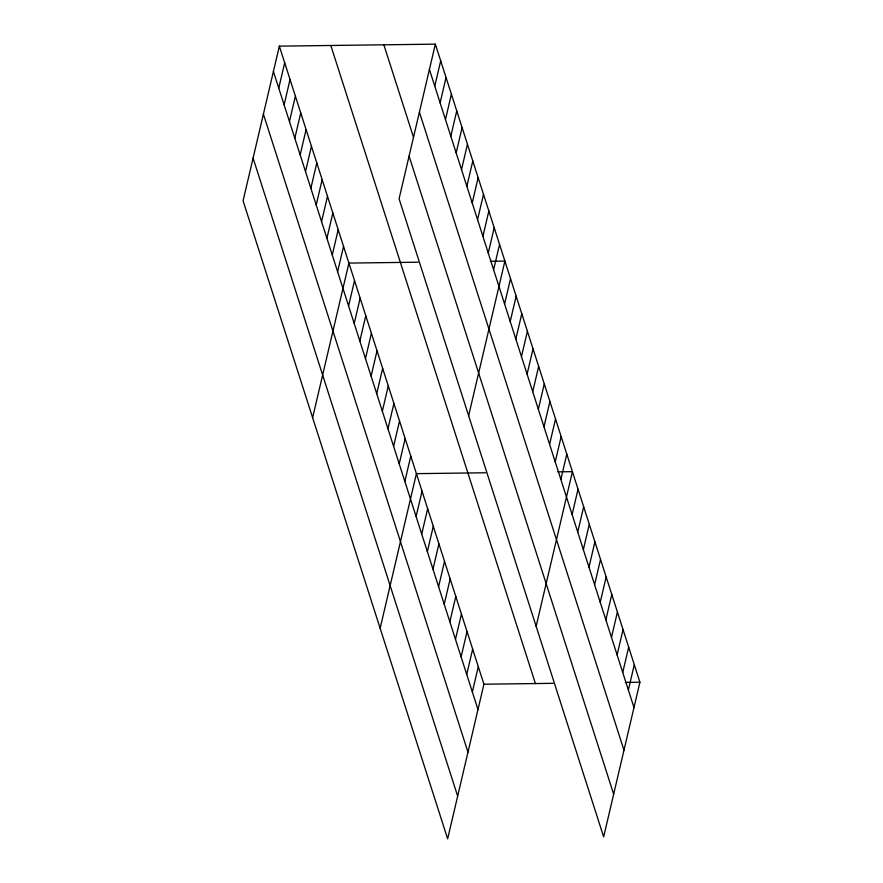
<?xml version="1.0" encoding="UTF-8"?>
<svg xmlns="http://www.w3.org/2000/svg" width="883" height="883" viewBox="0 0 883 883"><rect width="100%" height="100%" fill="white"/><g stroke="black" fill="none" stroke-linecap="round" stroke-linejoin="round"><path stroke-width="1.32" d="M279.348 46.137L243.079 200.772L447.648 838.85L483.917 684.215L279.348 46.137L435.352 44.15L639.921 682.228L603.652 836.863L399.083 198.785L435.352 44.15M278.752 88.145L284.69 62.825M284.105 104.834L290.043 79.514M289.458 121.523L295.397 96.203M294.812 138.212L300.75 112.892M300.154 154.9L306.092 129.58M305.507 171.589L311.445 146.269M310.86 188.267L316.798 162.958M316.213 204.955L322.152 179.646M321.567 221.644L327.494 196.335M326.909 238.333L332.847 213.024M332.262 255.021L338.2 229.712M337.615 271.71L343.553 246.401M312.626 417.714L348.906 263.079L418.067 262.207M348.586 305.948L354.524 280.628M354.215 323.498L360.154 298.178M359.845 341.048L365.783 315.728M365.463 358.586L371.401 333.277M434.756 86.159L440.694 60.839M371.092 376.136L377.03 350.816M440.109 102.847L446.047 77.527M376.721 393.686L382.659 368.366M445.462 119.536L451.401 94.216M382.339 411.235L388.277 385.915M450.816 136.225L456.754 110.905M387.968 428.774L393.906 403.465M456.158 152.902L462.096 127.593M393.597 446.323L399.535 421.003M461.511 169.591L467.449 144.282M399.226 463.873L405.165 438.553M466.864 186.28L472.802 160.971M404.844 481.423L410.783 456.103M472.217 202.969L478.156 177.66M380.143 628.288L416.412 473.652L485.573 472.769M477.56 219.657L483.498 194.348M416.103 516.511L422.041 491.202M482.913 236.346L488.851 211.037M421.721 534.06L427.659 508.74M488.266 253.035L494.204 227.715M427.35 551.61L433.288 526.29M493.619 269.723L499.557 244.403M468.63 415.727L504.899 261.092L490.385 261.28M432.979 569.16L438.917 543.84M504.59 303.962L510.529 278.642M438.597 586.698L444.535 561.389M510.219 321.511L516.158 296.191M444.226 604.248L450.164 578.928M515.849 339.05L521.787 313.741M449.855 621.798L455.794 596.478M521.467 356.6L527.405 331.28M455.485 639.347L461.423 614.027M527.096 374.149L533.034 348.829M461.103 656.886L467.041 631.577M532.725 391.699L538.663 366.379M466.732 674.435L472.67 649.115M538.343 409.248L544.281 383.928M472.361 691.985L478.299 666.665M543.972 426.787L549.91 401.478M549.601 444.337L555.539 419.017M555.219 461.886L561.158 436.566M560.848 479.436L566.787 454.116M536.147 626.301L572.416 471.665L557.89 471.842M572.107 514.524L578.045 489.204M577.725 532.074L583.663 506.754M583.354 549.623L589.292 524.303M588.983 567.162L594.921 541.853M594.601 584.712L600.539 559.403M600.23 602.261L606.168 576.941M605.859 619.811L611.798 594.491M611.477 637.36L617.416 612.04M617.107 654.899L623.045 629.59M622.736 672.449L628.674 647.129M628.365 689.998L634.303 664.678M483.917 684.215L553.078 683.332M625.407 682.416L639.921 682.228M429.414 69.47L633.983 707.548M419.403 112.141L623.972 750.219M383.862 44.801L413.498 137.229M409.083 156.114L613.663 794.192M330.827 45.486L535.407 683.563M273.41 71.457L477.979 709.535M263.399 114.128L467.979 752.206M253.09 158.101L457.659 796.179"/></g></svg>
